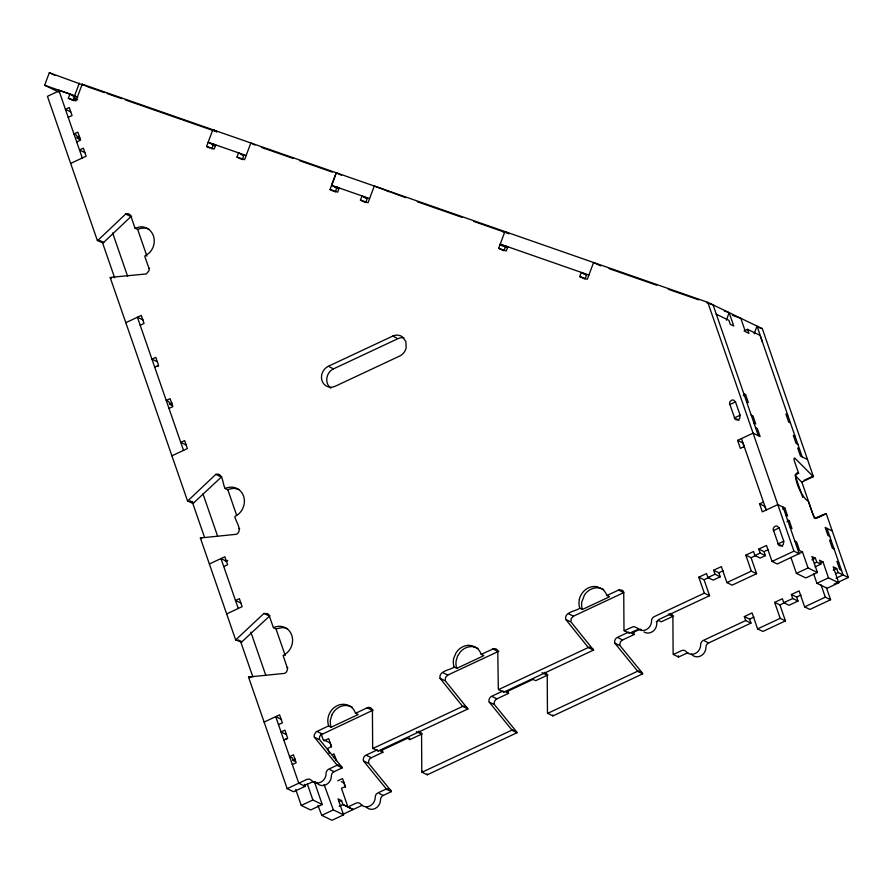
<?xml version="1.0" encoding="UTF-8"?>
<svg xmlns="http://www.w3.org/2000/svg" width="893" height="893" viewBox="0 0 893 893"><rect width="100%" height="100%" fill="white"/><g stroke="black" fill="none" stroke-linecap="round" stroke-linejoin="round"><path stroke-width="1.34" d="M58.558 91.979L44.65 85.248L49.327 72.713L83.518 85.192M72.579 100.284L68.359 98.241L69.922 94.066L58.793 90.182L82.279 157.983M77.78 97.237L74.621 95.707L79.298 83.161M73.628 100.797L75.191 96.611L69.922 94.066M795.574 475.947L801.267 481.651A4.487 1.306 64.9 0 0 801.825 482.064L813.423 476.628L762.298 328.646L707.781 302.325L82.201 84.176L75.961 100.898L68.359 98.241M209.743 147.981L206.584 146.452L212.835 129.719L217.044 131.762M211.853 148.997L213.773 143.851M215.749 144.923L214.197 149.098L206.584 146.452M236.991 157.056L238.554 152.87L243.822 155.415L242.26 159.601L236.991 157.056L244.593 159.702L250.833 142.98L255.052 145.012M334.25 191.537L330.042 189.495L336.281 172.773L341.55 175.318M334.819 187.385L338.626 188.713L331.604 185.32L336.281 172.773M335.299 192.051L337.23 186.905M339.195 187.965L337.643 192.151L330.042 189.495M364.657 202.142L360.448 200.099L362 195.924L367.269 198.469L365.706 202.644M502.882 250.341L498.674 248.31L504.913 231.577L509.133 233.62M503.931 250.855L505.851 245.709M507.838 246.769L506.275 250.955L498.674 248.31M579.747 276.573L581.31 272.398L586.567 274.944L585.015 279.118L579.747 276.573L587.348 279.23L593.588 262.497L600.621 265.902M726.344 320.185L729.157 312.662L724.346 310.976M754.15 333.826L757.041 326.101L762.488 342.175M331.928 714.902L330.443 719.814A15.706 14.132 -64.2 0 0 331.113 727.237L358.193 714.545L355.559 713.273A15.549 13.987 -64.2 0 0 337.286 705.66A15.549 13.987 -64.2 0 0 328.635 725.875M59.038 90.907L47.441 96.344L97.37 240.552L102.918 242.952A4.51 4.052 -64.2 0 0 103.688 242.416L130.925 216.575A4.487 4.03 -64.2 0 1 131.651 216.318M239.357 489.643L234.87 488.46A15.661 14.087 -64.2 0 0 227.838 489.799L225.203 488.527C222.547 484.877 223.362 472.107 215.805 474.362L188.323 500.393A4.498 4.052 -64.2 0 1 187.519 500.884L110.207 277.634A4.487 4.03 -64.2 0 1 111.379 277.276L146.396 273.939L149.019 270.612A4.498 4.052 -64.2 0 0 148.885 268.134L144.733 256.146L149.388 252.831A15.639 14.076 -64.2 0 0 153.886 244.515C155.125 238.944 153.295 232.638 148.584 229.211A15.639 14.076 -64.2 0 0 140.38 226.822L135.055 228.195L130.903 216.206A4.498 4.052 -64.2 0 0 129.518 214.32L128 213.684A4.498 4.052 -64.2 0 0 125.623 214.019M187.519 500.884L192.788 503.429A4.498 4.052 -64.2 0 0 193.591 502.938L221.799 476.639M285.235 655.54L275.993 628.851L273.358 627.578L269.206 615.601A4.498 4.052 -64.2 0 0 267.822 613.714L263.96 613.424L235.674 639.946L200.356 537.966L236.545 534.271C243.209 530.196 235.406 521.523 234.881 516.478A15.639 14.076 -64.2 0 0 241.59 510.595M235.674 639.946L241.49 642.179L269.954 615.701M498.83 651.231L447.806 675.063L445.473 677.508L445.317 680.868L467.91 708.964L378.152 751.024L372.894 748.479A4.454 4.007 -64.2 0 1 372.649 747.262L372.426 710.013A4.498 4.052 -64.2 0 0 369.49 707.479A4.443 3.996 -64.2 0 0 367.168 707.836L355.559 713.273M623.76 592.606L573.473 616.17L571.14 618.626L570.984 621.975L593.566 650.082L503.819 692.142L498.551 689.586A4.454 4.007 -64.2 0 1 498.316 688.369L497.769 650.428L495.972 648.831L493.561 648.686L481.227 654.379A15.549 13.987 -64.2 0 0 468.457 645.416M373.162 710.114L320.81 734.894A4.498 4.052 -64.2 0 0 319.527 737.272A4.498 4.052 -64.2 0 0 319.661 739.75L341.852 767.031A4.51 4.063 -64.2 0 1 342.242 767.857L334.082 771.675L330.131 769.766M97.37 240.552L97.65 240.407A4.51 4.052 -64.2 0 0 98.42 239.871L125.656 214.03L130.266 216.262M68.192 117.329L72.054 115.521L69.297 107.528L65.423 109.348L70.692 111.893M77.133 137.489L79.51 136.383M77.088 138.147L79.41 137.053A3.349 0.982 64.9 0 1 79.131 139.42A3.349 0.982 64.9 0 1 76.776 135.781M76.72 141.965L80.593 140.145L77.825 132.164L73.952 133.972L76.586 135.245M70.67 163.43L86.141 156.175L83.373 148.193L79.499 150.002L84.768 152.547M125.813 322.697L141.284 315.441L144.052 323.433L140.19 325.242M154.712 367.179L158.574 365.36L155.806 357.379L151.944 359.187L157.201 361.732M169.413 403.982L171.791 402.866M169 408.447L172.862 406.639L170.105 398.646L166.232 400.455L168.866 401.738A3.349 0.982 64.9 0 0 171.222 405.366A3.349 0.982 64.9 0 0 171.501 403M328.267 366.309L392.741 336.092A11.185 10.057 -64.2 0 1 402.296 336.728L405.869 341.55L406.159 347.879A11.185 10.057 -64.2 0 1 399.651 356.061L335.176 386.278A11.185 10.057 -64.2 0 1 324.114 384.303A11.118 10.013 -64.2 0 1 328.233 366.387M171.914 455.821L187.385 448.576L184.628 440.584L180.754 442.392L186.023 444.937M209.375 563.985L224.846 556.741L227.615 564.722L223.741 566.542M225.349 561.518L227.726 560.402M744.059 330.968L747.53 329.338L760.155 335.444L802.215 456.903M226.655 613.915L242.137 606.66L239.369 598.678L235.495 600.487L240.764 603.032M743.255 395.677L745.577 394.594L748.345 402.576L746.581 401.727M729.715 404.618L735.519 401.906L733.376 400.019A3.326 2.992 -64.2 0 0 731.579 400.265L730.139 401.537A3.371 3.036 -64.2 0 0 729.536 403.379L734.939 418.984A3.382 3.047 -64.2 0 0 736.468 419.822L737.071 419.866A3.338 3.003 -64.2 0 0 739.705 418.304L740.13 415.223L735.519 401.906M740.13 415.223L734.325 417.935L739.002 420.201M744.237 446.556L740.364 448.375L737.607 440.383L753.078 433.138L760.099 436.532L757.331 428.54L755.578 427.691M264.116 722.08L279.587 714.835L282.355 722.817L278.493 724.636M795.15 474.897L798.632 473.268L794.48 461.279A4.465 1.306 64.9 0 1 794.848 458.131L812.864 476.215A4.487 1.306 64.9 0 0 813.423 476.628M804.158 480.289L812.864 476.215M785.851 515.127L787.604 515.975L784.835 507.983L777.814 504.59L762.343 511.845L759.575 503.853L763.448 502.045M283.751 739.962L287.658 738.131L284.889 730.139L281.027 731.959L286.285 734.504M782.525 509.077L784.835 507.983M481.227 654.379L483.861 655.652L456.781 668.344L454.146 667.071C450.172 670.275 438.43 670.665 440.059 678.323L462.641 706.419L467.91 708.964M596.848 586.69L601.927 588.8A15.683 14.109 -64.2 0 1 606.894 595.497L609.528 596.77L582.448 609.461L579.814 608.189C575.84 611.392 564.086 611.783 565.716 619.429L588.308 647.537L593.566 650.082M606.894 595.497L619.217 589.793L622.365 590.351A4.353 3.918 -64.2 0 1 623.749 592.238L623.984 629.487A4.454 4.007 -64.2 0 0 624.218 630.704L629.476 633.249L638.841 629.074M786.889 521.702L789.211 520.608L791.979 528.6L790.227 527.752M323.969 740.822L328.724 738.6L331.493 746.581L327.631 748.401L329.316 753.279M773.349 530.643L779.154 527.919L777.01 526.044A3.338 3.003 -64.2 0 0 774.186 527.037L773.773 527.551A3.382 3.036 -64.2 0 0 773.182 529.393L778.584 544.998A3.382 3.036 -64.2 0 0 780.114 545.846L781.9 545.59A3.326 2.992 -64.2 0 0 783.34 544.328L783.764 541.236L779.154 527.919M292.737 760.11L295.114 758.994M293.06 760.523L294.991 759.619L295.226 761.238L293.998 761.093L292.357 758.347M815.186 518.61L822.922 514.982M817.564 517.784L826.271 513.698L848.35 577.481L834.162 584.122M292.312 764.575L296.186 762.756L293.417 754.775L289.522 756.594L292.145 757.867M644.032 631.976A8.93 8.037 -64.2 0 0 652.47 631.652A8.93 8.037 -64.2 0 0 656.79 623.548L656.98 622.231A4.454 4.007 -64.2 0 1 659.525 619.173L709.589 595.709L704.331 593.164L698.795 577.191L706.53 573.563L707.915 577.559L713.183 580.104L720.271 576.778L718.887 572.781L713.619 570.236L721.365 566.609L726.891 582.593L732.16 585.138L756.605 573.674L751.069 557.701L745.811 555.156L753.547 551.528L754.931 555.524L760.189 558.069L765.401 555.625L764.017 551.64L758.76 549.083L766.495 545.467L772.021 561.44L777.29 563.985L802.506 551.986L808.042 567.959L817.43 572.491L805.821 577.938L796.433 573.395L790.908 557.422M783.764 541.236L777.959 543.96L782.648 546.215M707.915 577.559L715.003 574.232L720.271 576.778M754.931 555.524L760.144 553.08L765.401 555.625M698.795 577.191L704.064 579.736L709.589 577.146M718.887 572.781L723.308 570.716M751.069 557.701L755.489 555.636M764.017 551.64L768.438 549.563M332.096 754.808L334.027 753.904L336.404 760.747M273.459 627.645A15.549 13.998 -64.2 0 1 286.809 628.583A15.549 13.987 -64.2 0 1 291.743 635.213A15.549 13.998 -64.2 0 1 283.092 655.451L287.189 667.517A4.498 4.052 -64.2 0 1 287.312 670.007L286.597 671.681A4.498 4.052 -64.2 0 1 284.688 673.367L248.511 677.017L287.166 788.642L306.935 779.388L309.413 779.076L311.501 780.337A8.93 8.037 -64.2 0 0 320.643 782.246A8.93 8.037 -64.2 0 0 326.09 773.505L326.269 772.188A4.454 4.007 -64.2 0 1 328.814 769.13L336.974 765.312L342.242 767.857M372.894 748.479L462.641 706.419M498.551 689.586L588.308 647.537M624.218 630.704L633.583 626.518L636.943 627.835A8.93 8.037 -64.2 0 0 646.085 629.744A8.93 8.037 -64.2 0 0 651.533 621.003L651.711 619.686A4.454 4.007 -64.2 0 1 654.256 616.628L704.331 593.164M726.891 582.593L751.337 571.129L756.605 573.674M772.021 561.44L793.944 551.171L799.213 553.716L783.083 507.135M377.326 749.863L366.018 755.165A4.465 4.019 -64.2 0 0 363.529 760.97L385.553 788.006A4.487 4.03 -64.2 0 1 386.111 789.066L391.38 791.622L383.22 795.44A4.465 4.019 -64.2 0 0 380.496 799.815A8.93 8.037 -64.2 0 1 375.038 808.556A8.93 8.037 -64.2 0 1 365.907 806.647M502.993 690.97L491.675 696.272A4.465 4.019 -64.2 0 0 489.197 702.088L511.22 729.112A4.487 4.041 -64.2 0 1 511.778 730.184L517.036 732.729L427.289 774.789L422.021 772.244A4.476 4.03 -64.2 0 1 421.786 771.027L421.552 733.778A4.465 4.019 -64.2 0 0 418.65 731.255M628.661 632.088L617.342 637.39A4.465 4.019 -64.2 0 0 614.853 643.194L636.876 670.23A4.487 4.041 -64.2 0 1 637.435 671.302L642.703 673.847L552.957 715.907L547.688 713.351A4.476 4.03 -64.2 0 1 547.454 712.134L547.219 674.896A4.465 4.019 -64.2 0 0 544.317 672.373M303.854 785.65L313.398 781.576M656.199 621.684L658.654 620.535L661.289 621.807L672.898 616.371A4.465 4.019 -64.2 0 1 673.623 616.103M304.513 784.322L305.205 786.32L293.607 791.756L287.166 788.642M391.38 791.622A4.487 4.03 -64.2 0 0 390.821 790.551L368.798 763.515A4.465 4.019 -64.2 0 1 371.276 757.71L382.885 752.274A15.639 14.065 -64.2 0 1 382.204 749.428M382.885 752.274L380.251 751.002L407.331 738.31L409.965 739.583L421.574 734.146A4.465 4.019 -64.2 0 1 422.3 733.879M517.036 732.729A4.487 4.041 -64.2 0 0 516.478 731.668L494.454 704.633A4.465 4.019 -64.2 0 1 496.943 698.828L508.552 693.381A15.639 14.065 -64.2 0 1 507.86 690.535M642.703 673.847A4.487 4.041 -64.2 0 0 642.145 672.775L620.122 645.739A4.465 4.019 -64.2 0 1 622.611 639.935L634.209 634.499A15.639 14.065 -64.2 0 1 633.528 631.652M337.8 780.761L342.555 778.54L345.323 786.521L341.461 788.34L347.913 806.971L356.073 803.153A4.465 4.019 -64.2 0 1 360.638 804.102A8.93 8.037 -64.2 0 0 369.78 806.011A8.93 8.037 -64.2 0 0 375.227 797.27A4.465 4.019 -64.2 0 1 377.951 792.895L386.111 789.066M811.927 559.844L815.409 558.214L816.794 562.21L820.857 564.175L815.052 566.899M814.472 563.304L816.794 562.21M301.265 805.441L312.874 799.994L322.25 804.537L310.652 809.973L301.265 805.441L295.728 789.457M796.433 573.395L808.042 567.959M820.667 562.97L822.989 561.887L828.514 577.86L838.75 582.805L827.152 588.253L816.905 583.296L813.501 573.462M339.24 801.657L341.561 800.575L342.934 804.571L353.17 809.516L342.934 804.571L339.206 806.312M833.247 570.158L836.73 568.528L838.114 572.525L848.35 577.481M691.349 654.145A8.93 8.037 -64.2 0 0 700.48 656.054A8.93 8.037 -64.2 0 0 705.939 647.313A4.465 4.019 -64.2 0 1 708.662 642.938L750.991 623.102L745.722 620.557L744.349 616.561L752.085 612.933L757.61 628.906L762.879 631.451L785.449 620.881L779.913 604.907L774.644 602.362L782.38 598.734L783.764 602.73L789.032 605.275L797.996 601.067L796.623 597.071L791.354 594.526L799.09 590.909L804.626 606.883L809.884 609.428L830.579 599.728L826.326 587.438M835.792 573.619L838.114 572.525M321.737 815.342L333.346 809.895L343.582 814.851L331.973 820.287L321.737 815.342L317.964 805.542M816.905 583.296L828.514 577.86M422.021 772.244L511.778 730.184M547.688 713.351L637.435 671.302M669.973 613.48A4.465 4.019 -64.2 0 1 672.887 616.003L673.121 653.252A4.476 4.03 -64.2 0 0 673.355 654.469L681.515 650.64A4.465 4.019 -64.2 0 1 686.081 651.6A8.93 8.037 -64.2 0 0 695.223 653.509A8.93 8.037 -64.2 0 0 700.67 644.757A4.465 4.019 -64.2 0 1 703.394 640.393L745.722 620.557M783.764 602.73L792.738 598.522L797.996 601.067M835.993 578.251L843.081 574.936L826.951 528.332M744.349 616.561L749.607 619.106L754.027 617.03M779.913 604.907L785.438 602.317M796.623 597.071L801.043 595.006M342.532 814.505L361.33 805.698A4.465 4.019 -64.2 0 1 362.536 805.341M673.355 654.469L678.613 657.014L686.773 653.196A4.465 4.019 -64.2 0 1 687.978 652.839M757.61 628.906L780.181 618.336L785.449 620.881M804.626 606.883L825.311 597.183L830.579 599.728M135.055 228.195L137.689 229.468L138.928 228.954A15.627 14.054 -64.2 0 1 147.312 228.586L148.684 229.077M275.993 628.851L283.025 627.522L287.513 628.694M348.013 705.716L350.268 706.307A15.75 14.176 -64.2 0 1 352.367 707.301M473.681 646.822L478.034 648.407M87.469 86.721L104.448 92.638M107.06 93.553L121.749 98.677M125.355 99.927L180.911 119.305M182.205 119.751L216.798 131.818M261.359 147.356L293.116 158.429M299.479 160.651L332.352 172.115M405.679 197.688L374.29 186.023L368.039 202.756L360.448 200.099M417.321 201.74L461.915 217.3M473.603 221.375L508.876 233.665M609.093 268.626L656.601 285.191M668.321 289.276L698.594 299.825M706.486 302.582L713.072 304.881L758.336 435.684M732.427 315.374L740.855 318.321M756.951 326.816L762.209 328.646M44.65 85.248L74.621 95.707M246.155 155.516L208.147 142.266L215.168 145.659L211.753 144.476M331.604 185.32L369.602 198.57M588.911 275.044L500.236 244.124L507.246 247.517L499.656 244.872M71.473 95.317L75.191 96.611M363.473 197.141L367.269 198.469M583.944 274.028L586.567 274.944M241.289 154.534L243.822 155.415M74.186 98.431L77.691 99.659M641.297 629.576L640.125 629.119L631.585 633.226L634.209 634.499M314.682 781.621L315.854 782.089M603.701 589.525L599.337 587.94A15.65 14.087 -64.2 0 0 584.524 594.883L581.778 602.038A15.505 13.953 -64.2 0 0 582.448 609.461M716.286 314.224L728.867 320.308L730.251 324.304L733.756 326.001L729.146 312.684M502.58 231.477L503.451 231.901M387.149 191.225L388.031 191.649M263.703 148.171L264.574 148.595M743.824 393.746L745.577 394.594M787.693 414.966L785.94 414.118L788.698 422.099L790.461 422.947M82.201 84.176L86.42 86.208M49.327 72.713L54.931 75.414M751.192 415.044L752.955 415.892L755.712 423.885L753.96 423.036M795.071 436.264L793.308 435.416L796.076 443.408L797.829 444.256M73.315 97.806L76.887 99.536M799.447 448.911L797.695 448.063L800.463 456.055L807.473 459.449M737.607 440.383L742.864 442.928L744.449 447.493M832.22 530.9L825.199 527.506L827.967 535.499L829.72 536.347M759.575 503.853L764.843 506.398L766.027 509.825M787.459 519.759L789.211 520.608M831.327 540.979L829.575 540.131L832.343 548.123L834.095 548.972M392.741 336.092L396.693 338M794.837 541.069L796.589 541.917L799.581 550.568L802.506 551.986M838.706 562.277L836.953 561.429L839.721 569.421L841.474 570.27M815.409 558.214L811.893 556.518L817.43 572.491M822.989 561.887L819.473 560.19L820.857 564.175M836.73 568.528L833.225 566.832L838.75 582.805M99.737 240.507L103.688 242.416M148.885 268.134L149.544 268.447M329.584 366.945L333.524 368.854L398.01 338.637A11.185 10.057 -64.2 0 1 403.982 337.811M110.207 277.634L111.525 278.27M143.271 320.085L137.422 317.249L183.523 450.385M618.492 590.061L623.102 592.282M668.288 614.138L672.239 616.047M704.711 641.029L708.662 642.938M568.863 613.949L573.473 616.17M618.001 637.714L622.611 639.935M565.716 619.429L570.326 621.662M614.853 643.194L619.463 645.427M589.067 647.101L593.008 649.01M638.194 670.866L642.145 672.775M215.805 474.362L220.415 476.594M189.885 500.839L193.837 502.748M492.836 648.943L497.434 651.176M541.973 672.708L546.572 674.941M239.034 528.466L239.692 528.779M200.356 537.966L201.673 538.602M508.552 693.381L505.918 692.108L532.998 679.417L535.633 680.7L547.23 675.253A4.465 4.019 -64.2 0 1 547.956 674.996M226.833 561.384L220.984 558.549L238.264 608.479M443.196 672.831L447.806 675.063M492.333 696.596L496.943 698.828M440.059 678.323L444.658 680.544M489.197 702.088L493.796 704.309M463.4 705.995L467.34 707.903M512.537 729.76L516.478 731.668M263.96 613.424L268.559 615.645M238.04 639.89L241.992 641.799M287.189 667.517L287.847 667.841M367.168 707.836L371.778 710.058M416.305 731.601L420.916 733.823M249.683 676.671L250.989 677.307M248.511 677.017L249.828 677.653M421.786 771.027L423.103 771.664M331.113 727.237L328.479 725.964L316.2 731.791L314.269 734.727A4.498 4.052 -64.2 0 0 314.392 737.205L336.583 764.486A4.51 4.063 -64.2 0 1 336.974 765.312M317.54 731.713L322.139 733.946M366.677 755.478L371.276 757.71M281.574 719.468L275.725 716.644L298.775 783.206L305.205 786.32M314.392 737.205L319.002 739.437M363.529 760.97L368.139 763.202M333.323 757.242L335.422 758.269M337.733 764.877L341.684 766.786M386.87 788.642L390.821 790.551M379.268 793.531L383.22 795.44M341.282 781.643L343.917 782.915M341.561 800.575L338.045 798.878L343.582 814.851M212.835 129.719L216.34 131.427M333.346 809.895L324.092 784.545M801.769 481.896L814.271 518.018M747.53 329.338L748.914 333.335L745.409 331.638L740.799 318.321M795.161 475.489L802.751 497.412M821.058 584.893L825.311 597.183M707.781 302.325L793.944 551.171M741.469 438.575L766.216 510.026M791.354 594.526L792.738 598.522M758.76 549.083L760.144 553.08M774.644 602.362L780.181 618.336M745.811 555.156L751.337 571.129M749.607 619.106L750.991 623.102M713.619 570.236L715.003 574.232M704.064 579.736L709.589 595.709M331.482 746.872L330.12 742.954L323.11 739.56L321.134 733.856M335.098 757.309L336.002 759.921M343.682 782.112L345.491 787.336M137.689 229.468L146.932 256.157M227.838 489.799L236.634 515.216M314.526 782.212L322.25 804.537M307.337 784.021L312.874 799.994M112.607 232.939L127.632 276.317M202.957 493.84L217.546 535.99M250.844 632.121L265.835 675.409M102.371 242.316L114.661 277.812M192.263 501.911L204.575 537.474M240.597 641.498L252.864 676.916M678.613 657.014A4.476 4.03 -64.2 0 1 678.379 655.797M552.957 715.907A4.476 4.03 -64.2 0 1 552.745 714.992M427.289 774.789A4.476 4.03 -64.2 0 1 427.077 773.885M409.217 737.808A15.639 14.065 -64.2 0 1 409.965 739.583M157.001 366.521A3.349 0.982 64.9 0 1 158.184 366.532M286.073 739.683A3.349 0.982 64.9 0 1 286.966 739.024M225.203 488.516A15.639 14.076 -64.2 0 1 238.621 489.453A15.549 13.998 -64.2 0 1 241.601 510.495M316.769 782.882A8.93 8.037 -64.2 0 0 325.9 784.791A8.93 8.037 -64.2 0 0 331.348 776.05L331.537 774.733A4.454 4.007 -64.2 0 1 334.082 771.675M378.152 751.024A4.454 4.007 -64.2 0 1 377.996 750.421M503.819 692.142A4.454 4.007 -64.2 0 1 503.652 691.539M629.476 633.249A4.454 4.007 -64.2 0 1 629.319 632.657M330.89 388.165A11.185 10.057 -64.2 0 1 329.383 386.848A11.118 10.013 -64.2 0 1 327.039 377.058A11.185 10.057 -64.2 0 1 333.524 368.842M331.928 714.869A15.706 14.132 -64.2 0 1 348.091 705.637M579.323 599.393A15.683 14.109 -64.2 0 1 596.825 586.679M579.814 608.189A15.549 13.987 -64.2 0 1 579.412 599.348M456.781 668.344A15.706 14.132 -64.2 0 1 456.111 660.932L457.584 656.009L460.453 651.745A15.706 14.132 -64.2 0 1 473.759 646.755M454.146 667.071A15.683 14.109 -64.2 0 1 453.733 658.241L456.144 652.627A15.683 14.109 -64.2 0 1 468.445 645.326M826.271 513.698A4.487 1.306 64.9 0 0 825.824 513.62L815.599 518.04A4.465 1.306 64.9 0 1 812.463 513.196L808.31 501.219A15.639 4.577 64.9 0 1 797.326 484.274A15.639 4.577 64.9 0 1 798.632 473.268"/></g></svg>
